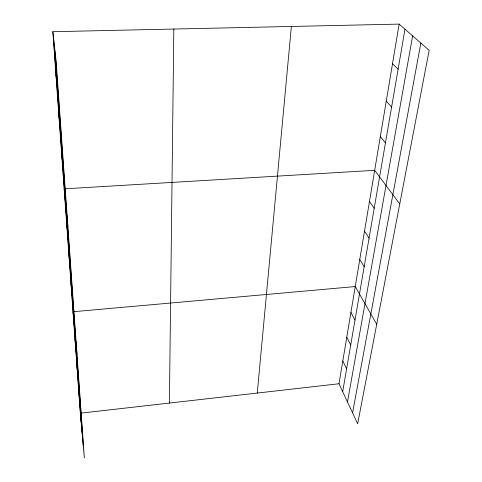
<?xml version="1.0" encoding="UTF-8"?>
<svg xmlns="http://www.w3.org/2000/svg" width="482" height="482" viewBox="0 0 482 482"><rect width="100%" height="100%" fill="white"/><g stroke="black" fill="none" stroke-linecap="round" stroke-linejoin="round"><path stroke-width="0.72" d="M169.399 403.066L173.833 29.041M257.268 393.059L291.375 26.462M399.138 24.1L429.149 50.321L357.668 423.817L338.991 383.756L399.138 24.1L52.851 31.698L80.325 413.207L84.362 457.9L56.111 61.136L52.851 31.698M342.69 391.685L404.982 29.209M347.486 401.976L412.64 35.897M352.577 412.893L420.852 43.073M80.325 413.207L338.991 383.756M392.523 63.648L398.114 69.203M386.263 101.093L391.607 107.04M380.322 136.605L385.449 142.889M399.753 203.904L374.683 170.327L64.166 188.848L67.902 226.727M369.477 201.464L374.207 208.308M364.513 231.155L369.067 238.216M359.777 259.485L364.163 266.751M376.713 324.284L355.246 286.555L73.017 311.752L76.975 354.119M350.92 312.444L355.005 320.03M346.775 337.231L350.721 344.949M342.804 360.982L346.618 368.808M55.93 74.481L56.593 80.699M58.834 114.8L59.527 121.47M61.576 152.86L62.286 159.916M66.552 221.949L67.293 229.625M68.818 253.387L69.571 261.31M70.968 283.283L71.734 291.423M74.975 338.894L75.758 347.371M76.837 364.796L77.626 373.405M78.62 389.54L79.416 398.265M55.207 52.954L83.259 445.681M54.315 44.892L82.157 433.487M53.484 37.397L81.121 422.021"/></g></svg>
